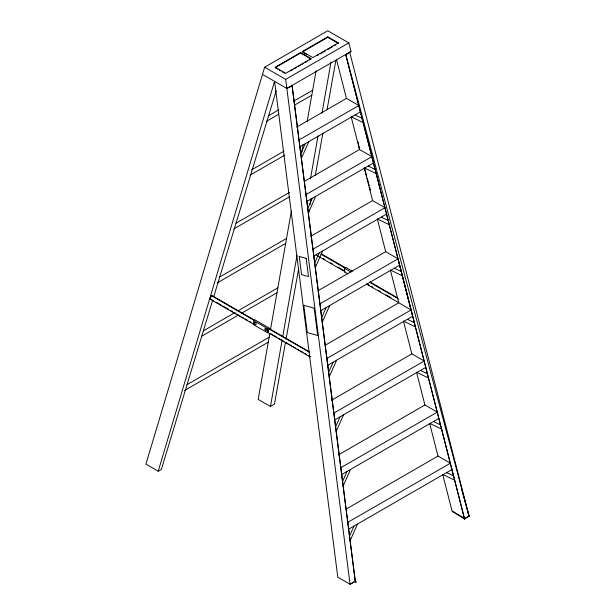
<?xml version="1.0" encoding="UTF-8"?>
<svg xmlns="http://www.w3.org/2000/svg" width="615" height="615" viewBox="0 0 615 615"><rect width="100%" height="100%" fill="white"/><g stroke="black" fill="none" stroke-linecap="round" stroke-linejoin="round"><path stroke-width="0.92" d="M268.424 330.662L268.325 332.292L267.448 332.723L253.418 324.62L253.672 320.553L254.987 319.908L269.016 328.01L267.702 328.648L253.672 320.553M267.448 332.723L267.702 328.648M269.808 333.453L258.185 399.412L270.462 406.5L274.467 404.078L285.429 342.709M270.477 329.671L291.387 210.999M301.757 152.136L303.095 144.563M307.131 121.655L316.118 70.648M270.462 406.5L282.101 340.249M282.769 336.466L297.068 255.071M310.537 178.419L318.017 135.83M322.006 113.114L330.985 62.007M286.106 338.927L298.582 269.055M308.369 214.289L309.214 209.569M310.052 204.849L311.236 198.238M315.287 175.575L322.875 133.086M327.088 109.478L335.859 60.378M345.776 54.889L349.689 52.175L469.068 516.208L464.579 519.006L345.776 54.889L351.004 51.414L348.828 42.904L327.78 30.75L264.642 67.204L145.932 464.133L158.209 471.221L161.315 469.514L212.621 300.358M158.209 471.221L274.574 81.372L337.781 577.162L350.058 584.25L355.778 581.029L355.316 581.198M253.418 324.62L253.857 324.405L210.007 299.09L211.099 295.507L211.537 295.292L254.549 320.123M211.26 296.184L210.007 299.09M213.736 296.676L276.197 90.743M300.82 153.696L305.209 143.833M301.396 158.255L308.715 141.811M307.777 208.324L312.174 198.461M308.361 212.875L315.68 196.431M314.742 262.951L319.139 253.08M315.326 267.502L322.644 251.058M321.707 317.571L326.096 307.708M322.291 322.122L329.609 305.686M328.671 372.198L333.061 362.335M329.256 376.749L336.574 360.305M335.636 426.825L340.026 416.955M336.221 431.376L343.539 414.933M342.601 481.445L346.991 471.582M343.185 485.996L350.504 469.553M349.566 536.072L353.956 526.209M350.143 540.623L357.461 524.18M347.99 273.944L344.692 272.038L344.431 268.263L345.745 267.394L352.349 271.207M344.692 272.038L345.13 271.753M464.494 518.345L463.195 518.138L463.764 517.922L464.579 519.006L345.745 54.451L469.068 516.208L464.494 518.345L452.117 511.203L442.7 474.411M300.597 52.521L275.166 67.204L285.691 73.277L311.121 58.594L300.597 52.521L300.597 53.028L275.166 67.712L277.596 69.111M302.349 51.506L327.78 36.823L338.304 42.904L338.304 43.404L327.78 37.331L302.349 52.014L302.349 51.506L312.874 57.579L338.304 42.904M290.611 70.94L293.071 69.518M294.716 68.573L296.353 67.627M297.991 66.681L300.458 65.259M302.096 64.314L303.733 63.36M305.378 62.415L307.016 61.469M309.476 60.047L311.121 59.102L300.597 53.028M316.971 55.719L318.616 54.773M320.254 53.828L325.181 50.983M327.641 49.561L332.561 46.725M334.199 45.771L335.844 44.826M264.642 67.204L285.691 79.35L348.828 42.904M262.467 74.377L286.851 88.46L351.004 51.414M268.755 115.574L278.703 109.831M293.609 101.221L312.666 90.221M266.28 121.447L278.695 114.275M294.416 105.196L311.797 95.164M296.661 127.151L346.453 98.408L358.822 105.549L298.982 139.989M251.627 169.84L284.022 151.136M249.974 175.229L284.83 155.111M304.371 181.348L359.529 149.499L371.906 156.641L305.939 194.609M235.96 223.26L289.488 192.357M233.662 229.026L289.396 196.854M219.655 277.05L286.552 238.428M217.187 282.915L285.683 243.371M310.56 236.414L372.605 200.59L384.982 207.739L312.904 249.236M203.35 330.847L234.799 312.681M238.113 310.775L277.849 287.835M201.697 336.236L238.097 315.218M241.403 313.312L276.973 292.771M318.393 290.541L385.69 251.689L398.059 258.83L412.204 314.403M398.059 258.83L319.869 303.864M187.029 384.644L269.139 337.235M184.554 390.51L268.271 342.178M325.289 345.2L398.766 302.78L390.356 269.931M331.47 400.28L411.85 353.879L424.219 361.02L333.799 413.111M338.465 454.885L424.927 404.97L437.296 412.112L340.764 467.738M346.207 509.066L438.003 456.061L450.38 463.21L347.729 522.358M286.851 88.46L292.079 85.892L355.247 581.306L356.116 582.182L354.471 581.19M453.901 511.726L452.117 511.203L464.579 519.006M355.193 114.974L362.097 118.318M351.688 116.996L363.181 122.577M368.277 166.065L375.173 169.417M364.772 168.095L376.265 173.676M381.354 217.164L388.25 220.508M377.848 219.186L389.341 224.767M394.438 268.255L401.334 271.607M390.925 270.277L402.418 275.858M407.514 319.346L414.41 322.698M404.009 321.376L415.502 326.957M420.591 370.445L427.487 373.789M417.085 372.467L428.578 378.048M433.675 421.536L440.571 424.888M430.162 423.566L441.662 429.147M446.751 472.627L453.647 475.979M443.246 474.657L454.739 480.238M303.971 52.952L306.401 54.351M360.359 111.876L299.851 146.816M279.21 70.049L280.832 70.979M282.454 71.917L284.876 73.316M373.443 162.975L306.816 201.443M386.52 214.066L313.781 256.063M399.596 265.165L320.746 310.69M321.322 253.834L345.307 267.686M370.092 281.993L397.39 297.752M320.884 254.126L344.869 267.971M369.653 282.285L398.605 298.998M344.431 268.263L351.034 272.076M323.229 258.561L324.881 259.522M330.67 262.866L332.331 263.82M338.119 267.164L343.085 270.023M367.04 283.861L369.523 285.291M371.176 286.244L372.828 287.205M378.625 290.549L380.278 291.502M386.066 294.846L391.032 297.706M316.171 255.033L344.3 271.269M366.602 284.145L411.143 309.922L326.834 358.483M412.68 316.256L327.703 365.318M425.757 367.347L334.668 419.937M438.841 418.446L341.632 474.565M268.578 328.226L309.107 351.619M211.099 295.507L254.11 320.338M309.499 352.31L268.14 328.441L267.886 332.507L310.075 356.869M211.276 299.359L213.759 300.789M216.242 302.219L221.2 305.086M222.853 306.039L228.649 309.383M230.302 310.344L232.785 311.774M234.438 312.728L236.091 313.688M237.744 314.642L240.227 316.072M241.887 317.025L243.54 317.986M245.193 318.939L247.676 320.369M249.329 321.33L250.982 322.283M270.808 333.722L276.596 337.066M278.249 338.027L284.038 341.371M285.698 342.324L288.181 343.754M289.834 344.707L291.487 345.668M293.14 346.622L295.623 348.052M297.276 349.013L298.928 349.966M300.589 350.919L303.072 352.357M304.725 353.31L306.378 354.263M308.861 355.693L310.514 356.654M451.917 469.537L348.597 529.184M356.116 582.182L355.247 581.306L350.058 584.25L285.691 79.35M461.657 489.371L464.21 498.627M464.725 500.479L469.068 516.208M364.495 168.056L366.732 176.413M367.232 178.265L369.215 185.692M369.715 187.552L370.461 190.335M336.559 59.763L346.453 98.408M351.119 116.65L359.529 149.499L358.045 141.988M364.203 167.749L372.605 200.59M377.279 218.84L385.69 251.689M403.44 321.03L411.85 353.879M416.516 372.121L424.927 404.97M429.601 423.22L438.003 456.061M292.11 85.416L355.339 581.367M327.78 36.823L327.78 37.331M306.17 258.346L299.228 256.409L301.55 274.613L308.492 276.558L306.17 258.346M314.196 308.192L303.787 305.286L307.269 332.592L317.678 335.506L314.196 308.192M264.942 329.171A1.238 0.769 63.9 0 0 266.203 330.832A1.238 0.769 63.9 0 0 266.318 329.017A1.238 0.769 63.9 0 0 264.942 329.171M254.425 323.09A1.238 0.769 63.9 0 0 255.679 324.758A1.238 0.769 63.9 0 0 255.794 322.944A1.238 0.769 63.9 0 0 254.425 323.09"/></g></svg>
